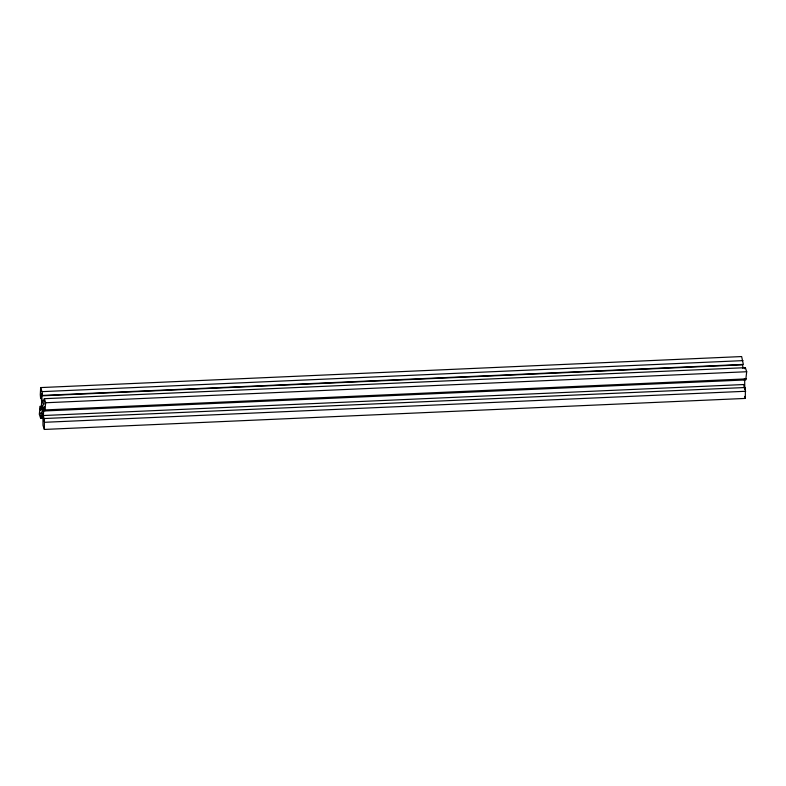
<?xml version="1.0" encoding="UTF-8"?>
<svg xmlns="http://www.w3.org/2000/svg" width="786" height="786" viewBox="0 0 786 786"><rect width="100%" height="100%" fill="white"/><g stroke="black" fill="none" stroke-linecap="round" stroke-linejoin="round"><path stroke-width="1.18" d="M40.656 418.329L41.226 417.297L40.754 413.357L41.501 412.031L42.925 416.344L42.994 425.373L44.35 429.441L745.344 398.423L745.374 387.508L44.38 418.525L44.222 421.601L43.387 415.529L43.77 407.944L44.507 406.617L44.763 410.94L745.757 379.923L746.7 371.739L745.344 367.671L44.35 398.689L43.77 399.72L44.242 403.66L43.505 404.986L42.071 400.673L41.756 393.658L42.336 395.417L743.34 364.399L741.65 356.559L40.656 387.577L40.292 394.729L40.626 398.492L40.774 395.417L41.196 396.665L41.619 401.489L41.236 409.074L40.499 410.4L40.243 406.077L39.3 414.261L40.656 418.329L43.102 418.221M44.35 429.441L44.38 418.525M44.763 410.94L45.696 402.756L44.35 398.689M744.804 389.335L744.656 379.098M745.275 389.551L745.374 387.508M744.774 368.703L745.344 367.671M40.656 387.577L42.002 391.644L743.006 360.627M41.648 395.849L742.642 364.832L742.967 368.457M42.071 400.673L44.527 400.565M45.696 402.756L746.7 371.739M40.086 409.152L42.532 409.044M45.342 409.909L746.336 378.891M40.754 413.357L43.21 413.249M40.646 415.548L43.102 415.43M43.387 415.529L744.381 384.511M41.226 417.297L43.682 417.189M44.714 422.288L745.708 391.271M744.676 396.39L745.344 398.423M743.929 385.327L744.145 387.734M42.002 391.644L42.336 395.417M744.018 379.255A3.223 0.531 87.5 0 1 743.959 379.874M41.972 406.853A3.223 0.531 87.5 0 0 42.631 411.736A3.223 0.531 87.5 0 0 42.896 406.942A3.223 0.531 87.5 0 0 41.972 406.853"/></g></svg>
